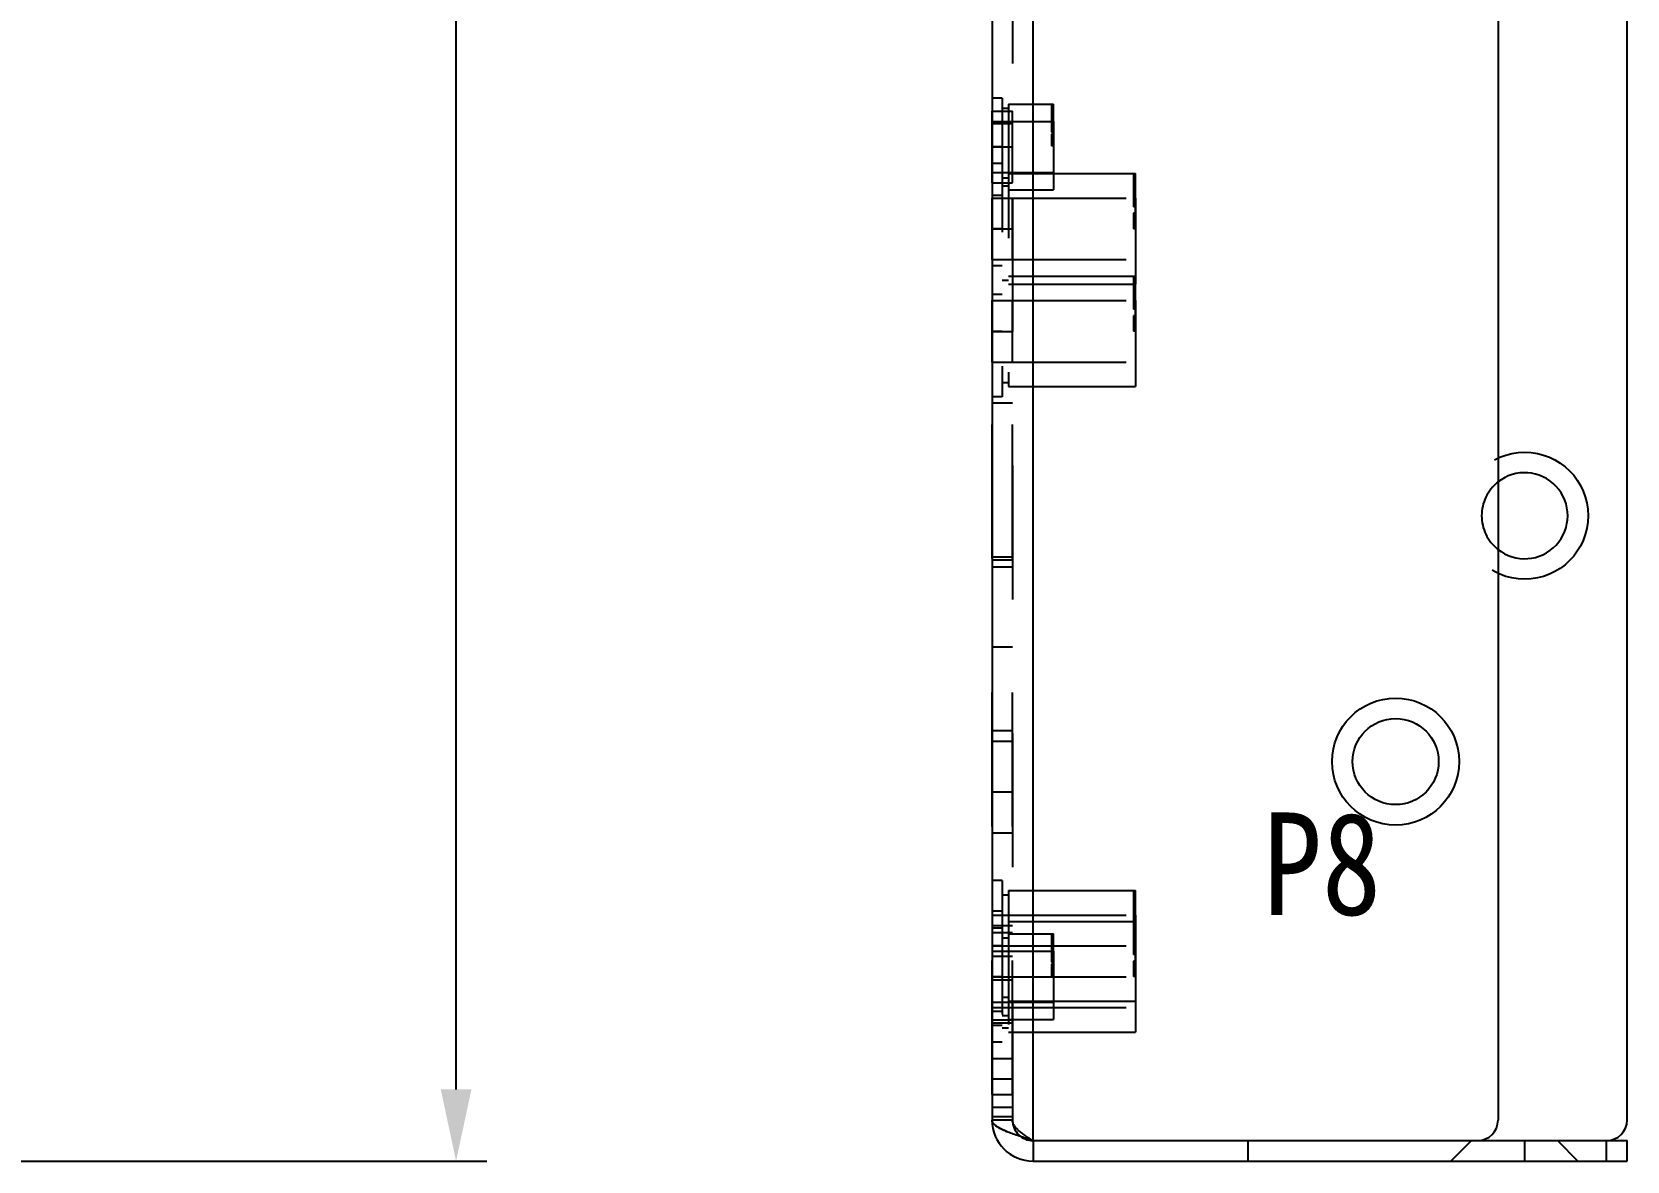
# Model space of a CAD drawing. Header units: millimetres. Extents: x 1262 to 3787, y 0 to 841.
# Drawn here: x 3163.9 to 3241.8, y 323.7 to 378.8 of the extents above; entities that cross this region are included whole.
import ezdxf

# ---------------------------------------------------------------- set-up
doc = ezdxf.new("R2010")
doc.units = ezdxf.units.MM
doc.header["$LTSCALE"] = 65.395
doc.header["$PDMODE"] = 3
doc.header["$PDSIZE"] = 8
doc.linetypes.add('HIDDEN', pattern=[0.2, 0.1, -0.1])
doc.layers.get('0').update_dxf_attribs({"linetype": 'CONTINUOUS'})
doc.layers.get('Defpoints').update_dxf_attribs({"linetype": 'CONTINUOUS'})
doc.layers.add('02___PRT_ALL_AXES', color=7, linetype='CONTINUOUS')
doc.layers.add('DEFAULT_2', color=8, linetype='HIDDEN')
doc.styles.get("Standard").update_dxf_attribs({"font": 'txt', "width": 0.85})
doc.dimstyles.new('DIMSTYLE_1', dxfattribs={"dimtxt": 5, "dimasz": 3.5, "dimexe": 1.5, "dimexo": 1, "dimgap": 1.25, "dimtad": 1, "dimdsep": 46, "dimtxsty": 'Standard', "dimblk": '_FILLED', "dimblk1": '_FILLED', "dimblk2": '_FILLED', "dimcen": 0.09, "dimadec": 0, "dimazin": 0, "dimtp": 0.01, "dimtm": 0.01, "dimtfac": 1, "dimtofl": 0, "dimtmove": 0, "dimatfit": 3, "dimldrblk": '_FILLED', "dimfxl": 1, "dimtolj": 1, "dimarcsym": 0})

# ---------------------------------------------------------------- blocks, each defined once
blk = doc.blocks.new('_FILLED')
at = {"color": 0, "linetype": 'ByBlock'}
blk.add_solid([(0, 0), (-1, 0.214), (-1, -0.214)], dxfattribs=at)
blk = doc.blocks.new('*D6')
at = {"color": 0, "linetype": 'Continuous', "lineweight": -2, "transparency": 16777216}
for p, q in [((3162.21, 582.004), (3186.156, 582.004)), ((3184.656, 327.204), (3184.656, 578.504)), ((3161.21, 323.704), (3186.156, 323.704))]:
    blk.add_line(p, q, dxfattribs=at)
at = {"layer": 'Defpoints', "color": 0, "linetype": 'Continuous', "transparency": 16777216}
for p in [(3161.21, 582.004), (3184.656, 582.004), (3160.21, 323.704)]:
    blk.add_point(p, dxfattribs=at)
at = {"color": 0, "linetype": 'Continuous', "lineweight": -2, "transparency": 16777216, "xscale": 3.5, "yscale": 3.5, "zscale": 3.5}
for p, rotation in [((3184.656, 582.004), 90), ((3184.656, 323.704), 270)]:
    blk.add_blockref('_FILLED', p, dxfattribs=dict(at, rotation=rotation))
at = {"color": 0, "linetype": 'Continuous', "transparency": 16777216, "insert": (3178.406, 452.854), "char_height": 5, "width": 25.5, "attachment_point": 2, "rotation": 90}
blk.add_mtext('\\A1;*258.3', dxfattribs=at)

msp = doc.modelspace()

# ---------------------------------------------------------------- linework, layer by layer
at = {"color": 3, "linetype": 'Continuous'}
for p, q in [((3212.818, 324.704), (3212.818, 581.004)), ((3210.818, 580.004), (3210.818, 325.704)), ((3235.518, 580.004), (3235.518, 325.704)), ((3212.818, 324.704), (3234.518, 324.704)), ((3212.818, 323.704), (3241.818, 323.704))]:
    msp.add_line(p, q, dxfattribs=at)
at = {"color": 7, "linetype": 'Continuous'}
for p, q in [((3241.818, 325.704), (3241.818, 567.004)), ((3212.818, 324.704), (3212.818, 323.704)), ((3234.518, 324.704), (3241.818, 324.704)), ((3240.818, 323.704), (3240.818, 324.704)), ((3241.818, 323.704), (3241.818, 324.704))]:
    msp.add_line(p, q, dxfattribs=at)
at = {"color": 3, "linetype": 'Continuous'}
msp.add_circle((3230.518, 343.204), 3.1, dxfattribs=at)
at = {"color": 7, "linetype": 'Continuous'}
msp.add_circle((3230.518, 343.204), 2.1, dxfattribs=at)
for centre, radius, start, end in [((3236.818, 355.204), 2.1, 231.05442, 128.9456), ((3240.818, 325.704), 1, 270, 0)]:
    msp.add_arc(centre, radius, start, end, dxfattribs=at)
at = {"color": 3, "linetype": 'Continuous'}
for centre, radius, start, end in [((3212.818, 325.704), 2, 180, 270), ((3234.518, 325.704), 1, 270, 0)]:
    msp.add_arc(centre, radius, start, end, dxfattribs=at)
for points, knots in [([(3211.527, 325.15), (3211.345, 325.226), (3211.073, 325.337), (3210.818, 325.592), (3210.818, 325.704)], [0, 0, 0, 0, 0.639668, 1, 1, 1, 1]), ([(3212.25, 324.887), (3212.185, 324.909), (3211.942, 324.99), (3211.7, 325.078), (3211.527, 325.15)], [0, 0, 0, 0, 0.267533, 1, 1, 1, 1])]:
    msp.add_open_spline(points, degree=3, knots=knots, dxfattribs=at)
msp.add_open_spline([(3212.818, 324.704), (3212.628, 324.764), (3212.439, 324.824), (3212.25, 324.887)], degree=3, dxfattribs=at)
at = {"layer": '02___PRT_ALL_AXES', "color": 8, "linetype": 'HIDDEN'}
for p, q in [((3210.818, 374.954), (3211.818, 374.954)), ((3210.818, 371.454), (3210.818, 374.954)), ((3211.618, 375.294), (3213.818, 375.294)), ((3211.818, 371.454), (3211.818, 374.954)), ((3210.818, 374.454), (3213.818, 374.454)), ((3213.818, 374.454), (3213.818, 371.114)), ((3210.818, 373.204), (3211.818, 373.204)), ((3210.818, 371.954), (3213.818, 371.954)), ((3210.818, 371.454), (3211.818, 371.454)), ((3211.618, 371.904), (3217.818, 371.904)), ((3210.818, 370.704), (3217.818, 370.704)), ((3210.818, 370.704), (3210.818, 370.702)), ((3210.818, 367.705), (3210.818, 370.702)), ((3211.618, 371.114), (3213.818, 371.114)), ((3211.818, 367.705), (3211.818, 370.702)), ((3217.818, 370.704), (3217.818, 366.504)), ((3210.818, 369.204), (3211.818, 369.204)), ((3210.818, 367.705), (3210.818, 367.704)), ((3210.818, 367.704), (3217.818, 367.704)), ((3211.618, 366.904), (3217.818, 366.904)), ((3211.618, 366.504), (3217.818, 366.504)), ((3210.818, 365.704), (3217.818, 365.704)), ((3210.818, 365.704), (3210.818, 365.702)), ((3210.818, 362.705), (3210.818, 365.702)), ((3211.818, 362.705), (3211.818, 365.702)), ((3217.818, 365.704), (3217.818, 361.504)), ((3210.818, 364.204), (3211.818, 364.204)), ((3210.818, 362.705), (3210.818, 362.704)), ((3210.818, 362.704), (3217.818, 362.704)), ((3211.618, 361.504), (3217.818, 361.504)), ((3211.818, 360.704), (3210.818, 360.704)), ((3210.818, 326.954), (3210.818, 360.702)), ((3211.818, 326.954), (3211.818, 360.702)), ((3210.818, 353.204), (3211.818, 353.204)), ((3210.818, 352.704), (3211.818, 352.704)), ((3211.818, 344.704), (3210.818, 344.704)), ((3210.818, 344.204), (3211.818, 344.204)), ((3211.818, 341.704), (3210.818, 341.704)), ((3211.818, 339.704), (3210.818, 339.704)), ((3211.618, 336.904), (3217.818, 336.904)), ((3210.818, 335.704), (3217.818, 335.704)), ((3217.818, 335.704), (3217.818, 330.004)), ((3210.818, 335.204), (3211.818, 335.204)), ((3210.818, 334.854), (3211.818, 334.854)), ((3211.618, 335.404), (3217.818, 335.404)), ((3210.818, 334.204), (3217.818, 334.204)), ((3211.618, 334.794), (3213.818, 334.794)), ((3210.818, 333.954), (3213.818, 333.954)), ((3210.818, 333.704), (3211.818, 333.704)), ((3213.818, 333.954), (3213.818, 330.614)), ((3210.818, 332.704), (3217.818, 332.704)), ((3210.818, 332.554), (3211.818, 332.554)), ((3210.818, 331.454), (3213.818, 331.454)), ((3210.818, 331.204), (3217.818, 331.204)), ((3211.618, 331.504), (3217.818, 331.504)), ((3210.818, 330.454), (3211.818, 330.454)), ((3211.618, 330.614), (3213.818, 330.614)), ((3211.618, 330.004), (3217.818, 330.004)), ((3210.818, 328.704), (3211.818, 328.704)), ((3211.818, 327.704), (3210.818, 327.704)), ((3210.818, 326.954), (3211.818, 326.954))]:
    msp.add_line(p, q, dxfattribs=at)
at = {"layer": 'DEFAULT_2', "color": 8, "linetype": 'HIDDEN'}
for p, q in [((3211.818, 580.004), (3211.818, 325.704)), ((3211.318, 375.579), (3210.818, 375.579)), ((3211.318, 375.579), (3211.318, 361.004)), ((3211.318, 375.094), (3211.618, 375.094)), ((3211.618, 375.294), (3211.618, 361.504)), ((3213.718, 375.289), (3213.818, 375.289)), ((3213.718, 375.289), (3213.718, 373.921)), ((3213.718, 375.27), (3213.818, 375.27)), ((3213.718, 375.235), (3213.818, 375.235)), ((3213.818, 375.214), (3213.718, 375.214)), ((3213.818, 375.207), (3213.718, 375.207)), ((3213.818, 375.203), (3213.718, 375.203)), ((3213.818, 375.166), (3213.718, 375.166)), ((3213.818, 375.15), (3213.718, 375.15)), ((3213.718, 375.127), (3213.818, 375.127)), ((3213.818, 375.123), (3213.718, 375.123)), ((3213.818, 375.103), (3213.718, 375.103)), ((3213.818, 375.096), (3213.718, 375.096)), ((3213.818, 375.085), (3213.718, 375.085)), ((3213.818, 375.072), (3213.718, 375.072)), ((3213.818, 375.035), (3213.718, 375.035)), ((3213.818, 375.032), (3213.718, 375.032)), ((3213.818, 374.974), (3213.718, 374.974)), ((3213.818, 374.956), (3213.718, 374.956)), ((3213.818, 374.891), (3213.718, 374.891)), ((3213.718, 374.89), (3213.818, 374.89)), ((3213.818, 374.887), (3213.718, 374.887)), ((3213.818, 374.879), (3213.718, 374.879)), ((3213.818, 374.873), (3213.718, 374.873)), ((3213.818, 374.852), (3213.718, 374.852)), ((3213.718, 374.845), (3213.818, 374.845)), ((3213.718, 374.836), (3213.818, 374.836)), ((3213.818, 374.824), (3213.718, 374.824)), ((3213.818, 374.817), (3213.718, 374.817)), ((3213.818, 374.812), (3213.718, 374.812)), ((3213.818, 374.799), (3213.718, 374.799)), ((3213.818, 374.79), (3213.718, 374.79)), ((3213.718, 374.786), (3213.818, 374.786)), ((3213.818, 374.775), (3213.718, 374.775)), ((3213.818, 374.77), (3213.718, 374.77)), ((3213.818, 374.755), (3213.718, 374.755)), ((3213.818, 374.746), (3213.718, 374.746)), ((3213.818, 374.742), (3213.718, 374.742)), ((3213.818, 374.737), (3213.718, 374.737)), ((3213.818, 374.731), (3213.718, 374.731)), ((3213.818, 374.73), (3213.718, 374.73)), ((3213.818, 374.709), (3213.718, 374.709)), ((3213.718, 374.701), (3213.818, 374.701)), ((3213.818, 374.7), (3213.718, 374.7)), ((3213.818, 374.695), (3213.718, 374.695)), ((3213.818, 374.693), (3213.718, 374.693)), ((3213.818, 374.682), (3213.718, 374.682)), ((3213.818, 374.677), (3213.718, 374.677)), ((3213.818, 374.667), (3213.718, 374.667)), ((3213.818, 374.662), (3213.718, 374.662)), ((3213.818, 374.655), (3213.718, 374.655)), ((3213.818, 374.651), (3213.718, 374.651)), ((3213.818, 374.65), (3213.718, 374.65)), ((3213.818, 374.642), (3213.718, 374.642)), ((3213.818, 374.639), (3213.718, 374.639)), ((3213.818, 374.638), (3213.718, 374.638)), ((3213.818, 374.636), (3213.718, 374.636)), ((3213.818, 374.631), (3213.718, 374.631)), ((3213.818, 374.624), (3213.718, 374.624)), ((3213.818, 374.621), (3213.718, 374.621)), ((3213.718, 374.617), (3213.818, 374.617)), ((3213.818, 374.616), (3213.718, 374.616)), ((3213.818, 374.615), (3213.718, 374.615)), ((3213.818, 374.607), (3213.718, 374.607)), ((3213.818, 374.605), (3213.718, 374.605)), ((3213.818, 374.605), (3213.718, 374.605)), ((3213.818, 374.599), (3213.718, 374.599)), ((3213.818, 374.591), (3213.718, 374.591)), ((3213.818, 374.578), (3213.718, 374.578)), ((3213.818, 374.578), (3213.718, 374.578)), ((3213.818, 374.576), (3213.718, 374.576)), ((3213.818, 374.569), (3213.718, 374.569)), ((3213.818, 374.557), (3213.718, 374.557)), ((3213.818, 374.557), (3213.718, 374.557)), ((3213.818, 374.553), (3213.718, 374.553)), ((3213.818, 374.552), (3213.718, 374.552)), ((3213.818, 374.552), (3213.718, 374.552)), ((3213.818, 373.204), (3213.818, 375.294)), ((3210.818, 374.354), (3211.818, 374.354)), ((3213.818, 374.537), (3213.718, 374.537)), ((3213.818, 374.536), (3213.718, 374.536)), ((3213.818, 374.535), (3213.718, 374.535)), ((3213.818, 374.524), (3213.718, 374.524)), ((3213.818, 374.512), (3213.718, 374.512)), ((3213.818, 374.501), (3213.718, 374.501)), ((3213.818, 374.5), (3213.718, 374.5)), ((3213.818, 374.499), (3213.718, 374.499)), ((3213.818, 374.486), (3213.718, 374.486)), ((3213.818, 374.475), (3213.718, 374.475)), ((3213.818, 374.471), (3213.718, 374.471)), ((3213.818, 374.464), (3213.718, 374.464)), ((3213.718, 374.459), (3213.818, 374.459)), ((3213.818, 374.454), (3213.718, 374.454)), ((3213.818, 374.454), (3213.718, 374.454)), ((3213.818, 374.444), (3213.718, 374.444)), ((3213.818, 374.443), (3213.718, 374.443)), ((3213.818, 374.423), (3213.718, 374.423)), ((3213.818, 374.415), (3213.718, 374.415)), ((3213.818, 374.409), (3213.718, 374.409)), ((3213.818, 374.397), (3213.718, 374.397)), ((3213.718, 374.388), (3213.818, 374.388)), ((3213.818, 374.329), (3213.718, 374.329)), ((3213.818, 374.218), (3213.718, 374.218)), ((3213.818, 374.213), (3213.718, 374.213)), ((3213.818, 374.185), (3213.718, 374.185)), ((3213.818, 374.165), (3213.718, 374.165)), ((3213.818, 374.14), (3213.718, 374.14)), ((3213.818, 374.128), (3213.718, 374.128)), ((3213.818, 374.128), (3213.718, 374.128)), ((3213.818, 374.113), (3213.718, 374.113)), ((3213.818, 374.108), (3213.718, 374.108)), ((3213.818, 374.098), (3213.718, 374.098)), ((3213.818, 374.088), (3213.718, 374.088)), ((3213.818, 374.087), (3213.718, 374.087)), ((3213.818, 374.083), (3213.718, 374.083)), ((3213.818, 374.073), (3213.718, 374.073)), ((3213.818, 374.062), (3213.718, 374.062)), ((3213.818, 374.058), (3213.718, 374.058)), ((3213.818, 374.042), (3213.718, 374.042)), ((3213.818, 374.03), (3213.718, 374.03)), ((3213.818, 374.015), (3213.718, 374.015)), ((3213.818, 374.005), (3213.718, 374.005)), ((3213.818, 373.957), (3213.718, 373.957)), ((3213.818, 373.952), (3213.718, 373.952)), ((3213.818, 373.921), (3213.718, 373.921)), ((3213.818, 373.823), (3213.718, 373.823)), ((3213.718, 373.823), (3213.718, 373.252)), ((3213.818, 373.817), (3213.718, 373.817)), ((3213.818, 373.797), (3213.718, 373.797)), ((3211.318, 373.204), (3210.818, 373.204)), ((3213.818, 373.759), (3213.718, 373.759)), ((3213.818, 373.751), (3213.718, 373.751)), ((3213.818, 373.743), (3213.718, 373.743)), ((3213.818, 373.739), (3213.718, 373.739)), ((3213.818, 373.72), (3213.718, 373.72)), ((3213.818, 373.713), (3213.718, 373.713)), ((3213.818, 373.708), (3213.718, 373.708)), ((3213.818, 373.694), (3213.718, 373.694)), ((3213.818, 373.667), (3213.718, 373.667)), ((3213.718, 373.657), (3213.818, 373.657)), ((3213.818, 373.645), (3213.718, 373.645)), ((3213.818, 373.63), (3213.718, 373.63)), ((3213.818, 373.625), (3213.718, 373.625)), ((3213.818, 373.582), (3213.718, 373.582)), ((3213.818, 373.582), (3213.718, 373.582)), ((3213.818, 373.563), (3213.718, 373.563)), ((3213.818, 373.552), (3213.718, 373.552)), ((3213.818, 373.539), (3213.718, 373.539)), ((3213.818, 373.535), (3213.718, 373.535)), ((3213.818, 373.507), (3213.718, 373.507)), ((3213.818, 373.506), (3213.718, 373.506)), ((3213.818, 373.495), (3213.718, 373.495)), ((3213.818, 373.479), (3213.718, 373.479)), ((3213.818, 373.479), (3213.718, 373.479)), ((3213.818, 373.465), (3213.718, 373.465)), ((3213.818, 373.45), (3213.718, 373.45)), ((3213.818, 373.45), (3213.718, 373.45)), ((3213.818, 373.433), (3213.718, 373.433)), ((3213.818, 373.423), (3213.718, 373.423)), ((3213.818, 373.416), (3213.718, 373.416)), ((3213.818, 373.403), (3213.718, 373.403)), ((3213.818, 373.399), (3213.718, 373.399)), ((3213.818, 373.386), (3213.718, 373.386)), ((3213.818, 373.385), (3213.718, 373.385)), ((3213.818, 373.381), (3213.718, 373.381)), ((3213.818, 373.379), (3213.718, 373.379)), ((3213.818, 373.369), (3213.718, 373.369)), ((3213.818, 373.368), (3213.718, 373.368)), ((3213.818, 373.367), (3213.718, 373.367)), ((3213.818, 373.353), (3213.718, 373.353)), ((3213.818, 373.344), (3213.718, 373.344)), ((3213.818, 373.33), (3213.718, 373.33)), ((3213.818, 373.329), (3213.718, 373.329)), ((3213.818, 373.323), (3213.718, 373.323)), ((3213.818, 373.32), (3213.718, 373.32)), ((3213.818, 373.32), (3213.718, 373.32)), ((3213.818, 373.307), (3213.718, 373.307)), ((3213.818, 373.301), (3213.718, 373.301)), ((3213.818, 373.299), (3213.718, 373.299)), ((3213.818, 373.296), (3213.718, 373.296)), ((3213.818, 373.283), (3213.718, 373.283)), ((3213.818, 373.257), (3213.718, 373.257)), ((3213.818, 373.255), (3213.718, 373.255)), ((3213.818, 373.252), (3213.718, 373.252)), ((3211.318, 372.404), (3210.818, 372.404)), ((3211.318, 371.704), (3211.618, 371.704)), ((3217.718, 371.901), (3217.818, 371.901)), ((3217.718, 371.901), (3217.718, 370.287)), ((3217.718, 371.897), (3217.818, 371.897)), ((3217.718, 371.889), (3217.818, 371.889)), ((3217.718, 371.886), (3217.818, 371.886)), ((3217.718, 371.844), (3217.818, 371.844)), ((3217.718, 371.814), (3217.818, 371.814)), ((3217.818, 371.791), (3217.718, 371.791)), ((3217.818, 371.592), (3217.718, 371.592)), ((3217.818, 371.587), (3217.718, 371.587)), ((3217.818, 371.585), (3217.718, 371.585)), ((3217.718, 371.562), (3217.818, 371.562)), ((3217.818, 371.554), (3217.718, 371.554)), ((3217.818, 371.51), (3217.718, 371.51)), ((3217.818, 371.497), (3217.718, 371.497)), ((3217.818, 371.494), (3217.718, 371.494)), ((3217.818, 371.482), (3217.718, 371.482)), ((3217.718, 371.47), (3217.818, 371.47)), ((3217.818, 371.458), (3217.718, 371.458)), ((3217.818, 371.456), (3217.718, 371.456)), ((3217.818, 369.204), (3217.818, 371.904)), ((3211.318, 370.829), (3210.818, 370.829)), ((3211.318, 371.314), (3211.618, 371.314)), ((3217.818, 371.413), (3217.718, 371.413)), ((3217.818, 371.394), (3217.718, 371.394)), ((3217.818, 371.334), (3217.718, 371.334)), ((3217.818, 371.322), (3217.718, 371.322)), ((3217.818, 371.282), (3217.718, 371.282)), ((3217.818, 371.265), (3217.718, 371.265)), ((3217.818, 371.225), (3217.718, 371.225)), ((3217.818, 371.189), (3217.718, 371.189)), ((3217.818, 371.177), (3217.718, 371.177)), ((3217.818, 371.138), (3217.718, 371.138)), ((3217.818, 371.138), (3217.718, 371.138)), ((3217.818, 371.124), (3217.718, 371.124)), ((3217.818, 371.104), (3217.718, 371.104)), ((3217.818, 371.095), (3217.718, 371.095)), ((3217.818, 371.085), (3217.718, 371.085)), ((3217.818, 371.065), (3217.718, 371.065)), ((3217.818, 371.053), (3217.718, 371.053)), ((3217.818, 371.051), (3217.718, 371.051)), ((3217.818, 371.049), (3217.718, 371.049)), ((3217.818, 371.044), (3217.718, 371.044)), ((3217.818, 371.022), (3217.718, 371.022)), ((3217.818, 370.99), (3217.718, 370.99)), ((3217.818, 370.989), (3217.718, 370.989)), ((3217.818, 370.972), (3217.718, 370.972)), ((3217.818, 370.96), (3217.718, 370.96)), ((3217.818, 370.955), (3217.718, 370.955)), ((3217.818, 370.935), (3217.718, 370.935)), ((3217.818, 370.922), (3217.718, 370.922)), ((3217.818, 370.921), (3217.718, 370.921)), ((3217.818, 370.914), (3217.718, 370.914)), ((3217.818, 370.877), (3217.718, 370.877)), ((3217.818, 370.875), (3217.718, 370.875)), ((3217.818, 370.864), (3217.718, 370.864)), ((3217.818, 370.863), (3217.718, 370.863)), ((3217.818, 370.845), (3217.718, 370.845)), ((3217.818, 370.844), (3217.718, 370.844)), ((3217.818, 370.799), (3217.718, 370.799)), ((3217.818, 370.773), (3217.718, 370.773)), ((3217.818, 370.769), (3217.718, 370.769)), ((3217.818, 370.765), (3217.718, 370.765)), ((3217.818, 370.732), (3217.718, 370.732)), ((3217.818, 370.73), (3217.718, 370.73)), ((3217.818, 370.715), (3217.718, 370.715)), ((3217.818, 370.699), (3217.718, 370.699)), ((3217.818, 370.695), (3217.718, 370.695)), ((3217.818, 370.679), (3217.718, 370.679)), ((3217.818, 370.672), (3217.718, 370.672)), ((3217.818, 370.671), (3217.718, 370.671)), ((3217.818, 370.667), (3217.718, 370.667)), ((3217.818, 370.65), (3217.718, 370.65)), ((3217.818, 370.616), (3217.718, 370.616)), ((3217.818, 370.606), (3217.718, 370.606)), ((3217.818, 370.593), (3217.718, 370.593)), ((3217.818, 370.586), (3217.718, 370.586)), ((3217.818, 370.572), (3217.718, 370.572)), ((3217.818, 370.525), (3217.718, 370.525)), ((3217.818, 370.521), (3217.718, 370.521)), ((3217.818, 370.496), (3217.718, 370.496)), ((3217.818, 370.487), (3217.718, 370.487)), ((3217.818, 370.472), (3217.718, 370.472)), ((3217.818, 370.462), (3217.718, 370.462)), ((3217.818, 370.438), (3217.718, 370.438)), ((3217.818, 370.433), (3217.718, 370.433)), ((3217.818, 370.386), (3217.718, 370.386)), ((3217.818, 370.352), (3217.718, 370.352)), ((3217.818, 370.291), (3217.718, 370.291)), ((3217.818, 370.287), (3217.718, 370.287)), ((3217.818, 369.965), (3217.718, 369.965)), ((3217.718, 369.965), (3217.718, 369.21)), ((3217.718, 369.954), (3217.818, 369.954)), ((3217.818, 369.941), (3217.718, 369.941)), ((3211.318, 369.204), (3210.818, 369.204)), ((3217.718, 369.835), (3217.818, 369.835)), ((3217.818, 369.355), (3217.718, 369.355)), ((3217.818, 369.233), (3217.718, 369.233)), ((3217.818, 369.21), (3217.718, 369.21)), ((3211.318, 367.404), (3210.818, 367.404)), ((3217.718, 366.901), (3217.818, 366.901)), ((3217.718, 366.901), (3217.718, 365.287)), ((3217.718, 366.897), (3217.818, 366.897)), ((3217.718, 366.889), (3217.818, 366.889)), ((3217.718, 366.886), (3217.818, 366.886)), ((3217.718, 366.844), (3217.818, 366.844)), ((3217.718, 366.814), (3217.818, 366.814)), ((3217.818, 366.791), (3217.718, 366.791)), ((3217.818, 364.204), (3217.818, 366.904)), ((3211.318, 366.004), (3210.818, 366.004)), ((3211.318, 366.704), (3211.618, 366.704)), ((3217.818, 366.592), (3217.718, 366.592)), ((3217.818, 366.587), (3217.718, 366.587)), ((3217.818, 366.585), (3217.718, 366.585)), ((3217.718, 366.562), (3217.818, 366.562)), ((3217.818, 366.554), (3217.718, 366.554)), ((3217.818, 366.51), (3217.718, 366.51)), ((3217.818, 366.497), (3217.718, 366.497)), ((3217.818, 366.494), (3217.718, 366.494)), ((3217.818, 366.482), (3217.718, 366.482)), ((3217.718, 366.47), (3217.818, 366.47)), ((3217.818, 366.458), (3217.718, 366.458)), ((3217.818, 366.456), (3217.718, 366.456)), ((3217.818, 366.413), (3217.718, 366.413)), ((3217.818, 366.394), (3217.718, 366.394)), ((3217.818, 366.334), (3217.718, 366.334)), ((3217.818, 366.322), (3217.718, 366.322)), ((3217.818, 366.282), (3217.718, 366.282)), ((3217.818, 366.265), (3217.718, 366.265)), ((3217.818, 366.225), (3217.718, 366.225)), ((3217.818, 366.189), (3217.718, 366.189)), ((3217.818, 366.177), (3217.718, 366.177)), ((3217.818, 366.138), (3217.718, 366.138)), ((3217.818, 366.138), (3217.718, 366.138)), ((3217.818, 366.124), (3217.718, 366.124)), ((3217.818, 366.104), (3217.718, 366.104)), ((3217.818, 366.095), (3217.718, 366.095)), ((3217.818, 366.085), (3217.718, 366.085)), ((3217.818, 366.065), (3217.718, 366.065)), ((3217.818, 366.053), (3217.718, 366.053)), ((3217.818, 366.051), (3217.718, 366.051)), ((3217.818, 366.049), (3217.718, 366.049)), ((3217.818, 366.044), (3217.718, 366.044)), ((3217.818, 366.022), (3217.718, 366.022)), ((3217.818, 365.99), (3217.718, 365.99)), ((3217.818, 365.989), (3217.718, 365.989)), ((3217.818, 365.972), (3217.718, 365.972)), ((3217.818, 365.96), (3217.718, 365.96)), ((3217.818, 365.955), (3217.718, 365.955)), ((3217.818, 365.935), (3217.718, 365.935)), ((3217.818, 365.922), (3217.718, 365.922)), ((3217.818, 365.921), (3217.718, 365.921)), ((3217.818, 365.914), (3217.718, 365.914)), ((3217.818, 365.877), (3217.718, 365.877)), ((3217.818, 365.875), (3217.718, 365.875)), ((3217.818, 365.864), (3217.718, 365.864)), ((3217.818, 365.863), (3217.718, 365.863)), ((3217.818, 365.845), (3217.718, 365.845)), ((3217.818, 365.844), (3217.718, 365.844)), ((3217.818, 365.799), (3217.718, 365.799)), ((3217.818, 365.773), (3217.718, 365.773)), ((3217.818, 365.769), (3217.718, 365.769)), ((3217.818, 365.765), (3217.718, 365.765)), ((3217.818, 365.732), (3217.718, 365.732)), ((3217.818, 365.73), (3217.718, 365.73)), ((3217.818, 365.715), (3217.718, 365.715)), ((3217.818, 365.699), (3217.718, 365.699)), ((3217.818, 365.695), (3217.718, 365.695)), ((3217.818, 365.679), (3217.718, 365.679)), ((3217.818, 365.672), (3217.718, 365.672)), ((3217.818, 365.671), (3217.718, 365.671)), ((3217.818, 365.667), (3217.718, 365.667)), ((3217.818, 365.65), (3217.718, 365.65)), ((3217.818, 365.616), (3217.718, 365.616)), ((3217.818, 365.606), (3217.718, 365.606)), ((3217.818, 365.593), (3217.718, 365.593)), ((3217.818, 365.586), (3217.718, 365.586)), ((3217.818, 365.572), (3217.718, 365.572)), ((3217.818, 365.525), (3217.718, 365.525)), ((3217.818, 365.521), (3217.718, 365.521)), ((3217.818, 365.496), (3217.718, 365.496)), ((3217.818, 365.487), (3217.718, 365.487)), ((3217.818, 365.472), (3217.718, 365.472)), ((3217.818, 365.462), (3217.718, 365.462)), ((3217.818, 365.438), (3217.718, 365.438)), ((3217.818, 365.433), (3217.718, 365.433)), ((3217.818, 365.386), (3217.718, 365.386)), ((3217.818, 365.352), (3217.718, 365.352)), ((3217.818, 365.291), (3217.718, 365.291)), ((3217.818, 365.287), (3217.718, 365.287)), ((3217.818, 364.965), (3217.718, 364.965)), ((3217.718, 364.965), (3217.718, 364.21)), ((3217.718, 364.954), (3217.818, 364.954)), ((3217.818, 364.941), (3217.718, 364.941)), ((3217.718, 364.835), (3217.818, 364.835)), ((3211.318, 364.204), (3210.818, 364.204)), ((3217.818, 364.355), (3217.718, 364.355)), ((3217.818, 364.233), (3217.718, 364.233)), ((3217.818, 364.21), (3217.718, 364.21)), ((3211.318, 361.704), (3211.618, 361.704)), ((3211.318, 361.004), (3210.818, 361.004)), ((3210.818, 353.054), (3211.818, 353.054)), ((3210.818, 348.804), (3211.818, 348.804)), ((3211.318, 337.404), (3210.818, 337.404)), ((3211.318, 337.404), (3211.318, 329.504)), ((3211.318, 336.704), (3211.618, 336.704)), ((3211.618, 336.904), (3211.618, 330.004)), ((3217.718, 336.901), (3217.818, 336.901)), ((3217.718, 336.901), (3217.718, 333.787)), ((3217.718, 336.897), (3217.818, 336.897)), ((3217.718, 336.889), (3217.818, 336.889)), ((3217.718, 336.886), (3217.818, 336.886)), ((3217.718, 336.844), (3217.818, 336.844)), ((3217.718, 336.814), (3217.818, 336.814)), ((3217.818, 336.791), (3217.718, 336.791)), ((3217.818, 336.592), (3217.718, 336.592)), ((3217.818, 336.587), (3217.718, 336.587)), ((3217.818, 336.585), (3217.718, 336.585)), ((3217.718, 336.562), (3217.818, 336.562)), ((3217.818, 336.554), (3217.718, 336.554)), ((3217.818, 336.51), (3217.718, 336.51)), ((3217.818, 336.497), (3217.718, 336.497)), ((3217.818, 336.494), (3217.718, 336.494)), ((3217.818, 336.482), (3217.718, 336.482)), ((3217.718, 336.47), (3217.818, 336.47)), ((3217.818, 336.458), (3217.718, 336.458)), ((3217.818, 336.456), (3217.718, 336.456)), ((3217.818, 336.413), (3217.718, 336.413)), ((3217.818, 336.394), (3217.718, 336.394)), ((3217.818, 332.704), (3217.818, 336.904)), ((3211.318, 335.904), (3210.818, 335.904)), ((3217.818, 336.334), (3217.718, 336.334)), ((3217.818, 336.322), (3217.718, 336.322)), ((3217.818, 336.282), (3217.718, 336.282)), ((3217.818, 336.265), (3217.718, 336.265)), ((3217.818, 336.225), (3217.718, 336.225)), ((3217.818, 336.189), (3217.718, 336.189)), ((3217.818, 336.177), (3217.718, 336.177)), ((3217.818, 336.138), (3217.718, 336.138)), ((3217.818, 336.138), (3217.718, 336.138)), ((3217.818, 336.124), (3217.718, 336.124)), ((3217.818, 336.104), (3217.718, 336.104)), ((3217.818, 336.095), (3217.718, 336.095)), ((3217.818, 336.085), (3217.718, 336.085)), ((3217.818, 336.065), (3217.718, 336.065)), ((3217.818, 336.053), (3217.718, 336.053)), ((3217.818, 336.051), (3217.718, 336.051)), ((3217.818, 336.049), (3217.718, 336.049)), ((3217.818, 336.044), (3217.718, 336.044)), ((3217.818, 336.022), (3217.718, 336.022)), ((3217.818, 335.99), (3217.718, 335.99)), ((3217.818, 335.989), (3217.718, 335.989)), ((3217.818, 335.972), (3217.718, 335.972)), ((3217.818, 335.96), (3217.718, 335.96)), ((3217.818, 335.955), (3217.718, 335.955)), ((3217.818, 335.935), (3217.718, 335.935)), ((3217.818, 335.922), (3217.718, 335.922)), ((3217.818, 335.921), (3217.718, 335.921)), ((3217.818, 335.914), (3217.718, 335.914)), ((3217.818, 335.877), (3217.718, 335.877)), ((3217.818, 335.875), (3217.718, 335.875)), ((3217.818, 335.864), (3217.718, 335.864)), ((3217.818, 335.863), (3217.718, 335.863)), ((3217.818, 335.845), (3217.718, 335.845)), ((3217.818, 335.844), (3217.718, 335.844)), ((3217.818, 335.799), (3217.718, 335.799)), ((3217.818, 335.773), (3217.718, 335.773)), ((3217.818, 335.769), (3217.718, 335.769)), ((3217.818, 335.765), (3217.718, 335.765)), ((3217.818, 335.732), (3217.718, 335.732)), ((3217.818, 335.73), (3217.718, 335.73)), ((3217.818, 335.715), (3217.718, 335.715)), ((3217.818, 335.699), (3217.718, 335.699)), ((3217.818, 335.695), (3217.718, 335.695)), ((3217.818, 335.679), (3217.718, 335.679)), ((3217.818, 335.672), (3217.718, 335.672)), ((3217.818, 335.671), (3217.718, 335.671)), ((3217.818, 335.667), (3217.718, 335.667)), ((3217.818, 335.65), (3217.718, 335.65)), ((3217.818, 335.616), (3217.718, 335.616)), ((3211.318, 335.079), (3210.818, 335.079)), ((3211.318, 335.204), (3211.618, 335.204)), ((3217.818, 335.606), (3217.718, 335.606)), ((3217.818, 335.593), (3217.718, 335.593)), ((3217.818, 335.586), (3217.718, 335.586)), ((3217.818, 335.572), (3217.718, 335.572)), ((3217.818, 335.525), (3217.718, 335.525)), ((3217.818, 335.521), (3217.718, 335.521)), ((3217.818, 335.496), (3217.718, 335.496)), ((3217.818, 335.487), (3217.718, 335.487)), ((3217.818, 335.472), (3217.718, 335.472)), ((3217.818, 335.462), (3217.718, 335.462)), ((3217.818, 335.438), (3217.718, 335.438)), ((3217.818, 335.433), (3217.718, 335.433)), ((3217.718, 335.401), (3217.818, 335.401)), ((3217.718, 335.397), (3217.818, 335.397)), ((3217.718, 335.389), (3217.818, 335.389)), ((3217.718, 335.386), (3217.818, 335.386)), ((3217.818, 335.386), (3217.718, 335.386)), ((3217.818, 335.352), (3217.718, 335.352)), ((3217.718, 335.344), (3217.818, 335.344)), ((3217.718, 335.314), (3217.818, 335.314)), ((3217.818, 335.291), (3217.718, 335.291)), ((3217.818, 335.291), (3217.718, 335.291)), ((3217.818, 335.287), (3217.718, 335.287)), ((3217.818, 335.092), (3217.718, 335.092)), ((3217.818, 335.087), (3217.718, 335.087)), ((3217.818, 335.085), (3217.718, 335.085)), ((3217.718, 335.062), (3217.818, 335.062)), ((3217.818, 335.054), (3217.718, 335.054)), ((3217.818, 335.01), (3217.718, 335.01)), ((3217.818, 334.997), (3217.718, 334.997)), ((3217.818, 334.994), (3217.718, 334.994)), ((3217.818, 334.982), (3217.718, 334.982)), ((3217.718, 334.97), (3217.818, 334.97)), ((3217.818, 334.965), (3217.718, 334.965)), ((3217.818, 334.958), (3217.718, 334.958)), ((3217.818, 334.956), (3217.718, 334.956)), ((3217.718, 334.954), (3217.818, 334.954)), ((3217.818, 334.941), (3217.718, 334.941)), ((3217.818, 334.913), (3217.718, 334.913)), ((3217.818, 334.894), (3217.718, 334.894)), ((3217.718, 334.835), (3217.818, 334.835)), ((3217.818, 334.834), (3217.718, 334.834)), ((3211.318, 334.204), (3210.818, 334.204)), ((3211.318, 334.594), (3211.618, 334.594)), ((3213.718, 334.789), (3213.818, 334.789)), ((3213.718, 334.789), (3213.718, 333.421)), ((3213.718, 334.77), (3213.818, 334.77)), ((3213.718, 334.735), (3213.818, 334.735)), ((3213.818, 334.714), (3213.718, 334.714)), ((3213.818, 334.707), (3213.718, 334.707)), ((3213.818, 334.703), (3213.718, 334.703)), ((3213.818, 334.666), (3213.718, 334.666)), ((3213.818, 334.65), (3213.718, 334.65)), ((3213.718, 334.627), (3213.818, 334.627)), ((3213.818, 334.623), (3213.718, 334.623)), ((3213.818, 334.603), (3213.718, 334.603)), ((3213.818, 334.596), (3213.718, 334.596)), ((3213.818, 334.585), (3213.718, 334.585)), ((3213.818, 334.572), (3213.718, 334.572)), ((3213.818, 334.535), (3213.718, 334.535)), ((3213.818, 334.532), (3213.718, 334.532)), ((3213.818, 334.474), (3213.718, 334.474)), ((3213.818, 334.456), (3213.718, 334.456)), ((3213.818, 334.391), (3213.718, 334.391)), ((3213.718, 334.39), (3213.818, 334.39)), ((3213.818, 334.387), (3213.718, 334.387)), ((3213.818, 334.379), (3213.718, 334.379)), ((3213.818, 334.373), (3213.718, 334.373)), ((3213.818, 334.352), (3213.718, 334.352)), ((3213.718, 334.345), (3213.818, 334.345)), ((3213.718, 334.336), (3213.818, 334.336)), ((3213.818, 334.324), (3213.718, 334.324)), ((3213.818, 334.317), (3213.718, 334.317)), ((3213.818, 334.312), (3213.718, 334.312)), ((3213.818, 334.299), (3213.718, 334.299)), ((3213.818, 334.29), (3213.718, 334.29)), ((3213.718, 334.286), (3213.818, 334.286)), ((3213.818, 334.275), (3213.718, 334.275)), ((3213.818, 334.27), (3213.718, 334.27)), ((3213.818, 334.255), (3213.718, 334.255)), ((3213.818, 334.246), (3213.718, 334.246)), ((3213.818, 334.242), (3213.718, 334.242)), ((3213.818, 334.237), (3213.718, 334.237)), ((3213.818, 334.231), (3213.718, 334.231)), ((3213.818, 334.23), (3213.718, 334.23)), ((3213.818, 334.209), (3213.718, 334.209)), ((3213.718, 334.201), (3213.818, 334.201)), ((3213.818, 334.2), (3213.718, 334.2)), ((3213.818, 334.195), (3213.718, 334.195)), ((3213.818, 334.193), (3213.718, 334.193)), ((3213.818, 334.182), (3213.718, 334.182)), ((3213.818, 334.177), (3213.718, 334.177)), ((3213.818, 334.167), (3213.718, 334.167)), ((3213.818, 334.162), (3213.718, 334.162)), ((3213.818, 334.155), (3213.718, 334.155)), ((3213.818, 334.151), (3213.718, 334.151)), ((3213.818, 334.15), (3213.718, 334.15)), ((3213.818, 334.142), (3213.718, 334.142)), ((3213.818, 334.139), (3213.718, 334.139)), ((3213.818, 334.138), (3213.718, 334.138)), ((3213.818, 334.136), (3213.718, 334.136)), ((3213.818, 334.131), (3213.718, 334.131)), ((3213.818, 334.124), (3213.718, 334.124)), ((3213.818, 334.121), (3213.718, 334.121)), ((3213.718, 334.117), (3213.818, 334.117)), ((3213.818, 334.116), (3213.718, 334.116)), ((3213.818, 334.115), (3213.718, 334.115)), ((3213.818, 334.107), (3213.718, 334.107)), ((3213.818, 334.105), (3213.718, 334.105)), ((3213.818, 334.105), (3213.718, 334.105)), ((3213.818, 334.099), (3213.718, 334.099)), ((3213.818, 334.091), (3213.718, 334.091)), ((3213.818, 334.078), (3213.718, 334.078)), ((3213.818, 334.078), (3213.718, 334.078)), ((3213.818, 334.076), (3213.718, 334.076)), ((3213.818, 334.069), (3213.718, 334.069)), ((3213.818, 334.057), (3213.718, 334.057)), ((3213.818, 334.057), (3213.718, 334.057)), ((3213.818, 332.704), (3213.818, 334.794)), ((3217.818, 334.822), (3217.718, 334.822)), ((3217.818, 334.782), (3217.718, 334.782)), ((3217.818, 334.765), (3217.718, 334.765)), ((3217.818, 334.725), (3217.718, 334.725)), ((3217.818, 334.689), (3217.718, 334.689)), ((3217.818, 334.677), (3217.718, 334.677)), ((3217.818, 334.638), (3217.718, 334.638)), ((3217.818, 334.638), (3217.718, 334.638)), ((3217.818, 334.624), (3217.718, 334.624)), ((3217.818, 334.604), (3217.718, 334.604)), ((3217.818, 334.595), (3217.718, 334.595)), ((3217.818, 334.585), (3217.718, 334.585)), ((3217.818, 334.565), (3217.718, 334.565)), ((3217.818, 334.553), (3217.718, 334.553)), ((3217.818, 334.551), (3217.718, 334.551)), ((3217.818, 334.549), (3217.718, 334.549)), ((3217.818, 334.544), (3217.718, 334.544)), ((3217.818, 334.522), (3217.718, 334.522)), ((3217.818, 334.49), (3217.718, 334.49)), ((3217.818, 334.489), (3217.718, 334.489)), ((3217.818, 334.472), (3217.718, 334.472)), ((3217.818, 334.46), (3217.718, 334.46)), ((3217.818, 334.455), (3217.718, 334.455)), ((3217.818, 334.435), (3217.718, 334.435)), ((3217.818, 334.422), (3217.718, 334.422)), ((3217.818, 334.421), (3217.718, 334.421)), ((3217.818, 334.414), (3217.718, 334.414)), ((3217.818, 334.377), (3217.718, 334.377)), ((3217.818, 334.375), (3217.718, 334.375)), ((3217.818, 334.364), (3217.718, 334.364)), ((3217.818, 334.363), (3217.718, 334.363)), ((3217.818, 334.355), (3217.718, 334.355)), ((3217.818, 334.345), (3217.718, 334.345)), ((3217.818, 334.344), (3217.718, 334.344)), ((3217.818, 334.299), (3217.718, 334.299)), ((3217.818, 334.273), (3217.718, 334.273)), ((3217.818, 334.269), (3217.718, 334.269)), ((3217.818, 334.265), (3217.718, 334.265)), ((3217.818, 334.233), (3217.718, 334.233)), ((3217.818, 334.232), (3217.718, 334.232)), ((3217.818, 334.23), (3217.718, 334.23)), ((3217.818, 334.215), (3217.718, 334.215)), ((3217.818, 334.21), (3217.718, 334.21)), ((3217.818, 334.199), (3217.718, 334.199)), ((3217.818, 334.195), (3217.718, 334.195)), ((3217.818, 334.179), (3217.718, 334.179)), ((3217.818, 334.172), (3217.718, 334.172)), ((3217.818, 334.171), (3217.718, 334.171)), ((3217.818, 334.167), (3217.718, 334.167)), ((3217.818, 334.15), (3217.718, 334.15)), ((3217.818, 334.116), (3217.718, 334.116)), ((3217.818, 334.106), (3217.718, 334.106)), ((3217.818, 334.093), (3217.718, 334.093)), ((3217.818, 334.086), (3217.718, 334.086)), ((3217.818, 334.072), (3217.718, 334.072)), ((3213.818, 334.053), (3213.718, 334.053)), ((3213.818, 334.052), (3213.718, 334.052)), ((3213.818, 334.052), (3213.718, 334.052)), ((3213.818, 334.037), (3213.718, 334.037)), ((3213.818, 334.036), (3213.718, 334.036)), ((3213.818, 334.035), (3213.718, 334.035)), ((3213.818, 334.024), (3213.718, 334.024)), ((3213.818, 334.012), (3213.718, 334.012)), ((3213.818, 334.001), (3213.718, 334.001)), ((3213.818, 334), (3213.718, 334)), ((3213.818, 333.999), (3213.718, 333.999)), ((3213.818, 333.986), (3213.718, 333.986)), ((3213.818, 333.975), (3213.718, 333.975)), ((3213.818, 333.971), (3213.718, 333.971)), ((3213.818, 333.964), (3213.718, 333.964)), ((3213.718, 333.959), (3213.818, 333.959)), ((3213.818, 333.954), (3213.718, 333.954)), ((3213.818, 333.954), (3213.718, 333.954)), ((3213.818, 333.944), (3213.718, 333.944)), ((3213.818, 333.943), (3213.718, 333.943)), ((3213.818, 333.923), (3213.718, 333.923)), ((3213.818, 333.915), (3213.718, 333.915)), ((3213.818, 333.909), (3213.718, 333.909)), ((3213.818, 333.897), (3213.718, 333.897)), ((3213.718, 333.888), (3213.818, 333.888)), ((3213.818, 333.829), (3213.718, 333.829)), ((3213.818, 333.718), (3213.718, 333.718)), ((3213.818, 333.713), (3213.718, 333.713)), ((3213.818, 333.685), (3213.718, 333.685)), ((3213.818, 333.665), (3213.718, 333.665)), ((3213.818, 333.64), (3213.718, 333.64)), ((3213.818, 333.628), (3213.718, 333.628)), ((3213.818, 333.628), (3213.718, 333.628)), ((3213.818, 333.613), (3213.718, 333.613)), ((3213.818, 333.608), (3213.718, 333.608)), ((3213.818, 333.598), (3213.718, 333.598)), ((3213.818, 333.588), (3213.718, 333.588)), ((3213.818, 333.587), (3213.718, 333.587)), ((3213.818, 333.583), (3213.718, 333.583)), ((3213.818, 333.573), (3213.718, 333.573)), ((3213.818, 333.562), (3213.718, 333.562)), ((3213.818, 333.558), (3213.718, 333.558)), ((3213.818, 333.542), (3213.718, 333.542)), ((3213.818, 333.53), (3213.718, 333.53)), ((3213.818, 333.515), (3213.718, 333.515)), ((3213.818, 333.505), (3213.718, 333.505)), ((3213.818, 333.457), (3213.718, 333.457)), ((3213.818, 333.452), (3213.718, 333.452)), ((3213.818, 333.421), (3213.718, 333.421)), ((3213.818, 333.323), (3213.718, 333.323)), ((3213.718, 333.323), (3213.718, 332.752)), ((3213.818, 333.317), (3213.718, 333.317)), ((3213.818, 333.297), (3213.718, 333.297)), ((3217.818, 334.025), (3217.718, 334.025)), ((3217.818, 334.021), (3217.718, 334.021)), ((3217.818, 333.996), (3217.718, 333.996)), ((3217.818, 333.987), (3217.718, 333.987)), ((3217.818, 333.972), (3217.718, 333.972)), ((3217.818, 333.962), (3217.718, 333.962)), ((3217.818, 333.938), (3217.718, 333.938)), ((3217.818, 333.933), (3217.718, 333.933)), ((3217.818, 333.886), (3217.718, 333.886)), ((3217.818, 333.852), (3217.718, 333.852)), ((3217.818, 333.791), (3217.718, 333.791)), ((3217.818, 333.787), (3217.718, 333.787)), ((3217.818, 333.465), (3217.718, 333.465)), ((3217.718, 333.465), (3217.718, 332.71)), ((3217.718, 333.454), (3217.818, 333.454)), ((3217.818, 333.441), (3217.718, 333.441)), ((3217.718, 333.335), (3217.818, 333.335)), ((3211.318, 332.704), (3210.818, 332.704)), ((3213.818, 333.259), (3213.718, 333.259)), ((3213.818, 333.251), (3213.718, 333.251)), ((3213.818, 333.243), (3213.718, 333.243)), ((3213.818, 333.239), (3213.718, 333.239)), ((3213.818, 333.22), (3213.718, 333.22)), ((3213.818, 333.213), (3213.718, 333.213)), ((3213.818, 333.208), (3213.718, 333.208)), ((3213.818, 333.194), (3213.718, 333.194)), ((3213.818, 333.167), (3213.718, 333.167)), ((3213.718, 333.157), (3213.818, 333.157)), ((3213.818, 333.145), (3213.718, 333.145)), ((3213.818, 333.13), (3213.718, 333.13)), ((3213.818, 333.125), (3213.718, 333.125)), ((3213.818, 333.082), (3213.718, 333.082)), ((3213.818, 333.082), (3213.718, 333.082)), ((3213.818, 333.063), (3213.718, 333.063)), ((3213.818, 333.052), (3213.718, 333.052)), ((3213.818, 333.039), (3213.718, 333.039)), ((3213.818, 333.035), (3213.718, 333.035)), ((3213.818, 333.007), (3213.718, 333.007)), ((3213.818, 333.006), (3213.718, 333.006)), ((3213.818, 332.995), (3213.718, 332.995)), ((3213.818, 332.979), (3213.718, 332.979)), ((3213.818, 332.979), (3213.718, 332.979)), ((3213.818, 332.965), (3213.718, 332.965)), ((3213.818, 332.95), (3213.718, 332.95)), ((3213.818, 332.95), (3213.718, 332.95)), ((3213.818, 332.933), (3213.718, 332.933)), ((3213.818, 332.923), (3213.718, 332.923)), ((3213.818, 332.916), (3213.718, 332.916)), ((3213.818, 332.903), (3213.718, 332.903)), ((3213.818, 332.899), (3213.718, 332.899)), ((3213.818, 332.886), (3213.718, 332.886)), ((3213.818, 332.885), (3213.718, 332.885)), ((3213.818, 332.881), (3213.718, 332.881)), ((3213.818, 332.879), (3213.718, 332.879)), ((3213.818, 332.869), (3213.718, 332.869)), ((3213.818, 332.868), (3213.718, 332.868)), ((3213.818, 332.867), (3213.718, 332.867)), ((3213.818, 332.853), (3213.718, 332.853)), ((3213.818, 332.844), (3213.718, 332.844)), ((3213.818, 332.83), (3213.718, 332.83)), ((3213.818, 332.829), (3213.718, 332.829)), ((3213.818, 332.823), (3213.718, 332.823)), ((3213.818, 332.82), (3213.718, 332.82)), ((3213.818, 332.82), (3213.718, 332.82)), ((3213.818, 332.807), (3213.718, 332.807)), ((3213.818, 332.801), (3213.718, 332.801)), ((3213.818, 332.799), (3213.718, 332.799)), ((3213.818, 332.796), (3213.718, 332.796)), ((3213.818, 332.783), (3213.718, 332.783)), ((3213.818, 332.757), (3213.718, 332.757)), ((3213.818, 332.755), (3213.718, 332.755)), ((3213.818, 332.752), (3213.718, 332.752)), ((3217.818, 332.855), (3217.718, 332.855)), ((3217.818, 332.733), (3217.718, 332.733)), ((3217.818, 332.71), (3217.718, 332.71)), ((3211.318, 331.004), (3210.818, 331.004)), ((3211.318, 331.704), (3211.618, 331.704)), ((3210.818, 330.604), (3211.818, 330.604)), ((3211.318, 330.329), (3210.818, 330.329)), ((3211.318, 330.814), (3211.618, 330.814)), ((3211.318, 330.204), (3211.618, 330.204)), ((3211.318, 329.504), (3210.818, 329.504)), ((3211.818, 326.325), (3210.818, 326.325)), ((3211.818, 325.864), (3210.818, 325.864)), ((3211.818, 325.704), (3210.818, 325.704)), ((3212.263, 324.883), (3212.25, 324.887)), ((3223.318, 323.704), (3223.318, 324.704)), ((3234.218, 324.704), (3233.218, 323.704)), ((3236.818, 323.704), (3236.818, 324.704)), ((3238.418, 324.704), (3239.418, 323.704))]:
    msp.add_line(p, q, dxfattribs=at)
msp.add_circle((3236.818, 355.204), 3.1, dxfattribs=at)
for centre, radius, start, end in [((3236.818, 355.204), 2.1, 128.9456, 231.05442), ((3212.818, 325.704), 1, 180, 270), ((3213.516, 329.922), 5.17, 246.57456, 247.36605)]:
    msp.add_arc(centre, radius, start, end, dxfattribs=at)
for points, knots in [([(3211.461, 325.178), (3211.295, 325.25), (3211.043, 325.357), (3210.818, 325.6), (3210.818, 325.704)], [0, 0, 0, 0, 0.635285, 1, 1, 1, 1]), ([(3212.818, 324.704), (3212.574, 324.859), (3212.175, 325.09), (3211.818, 325.51), (3211.818, 325.704)], [0, 0, 0, 0, 0.599051, 1, 1, 1, 1])]:
    msp.add_open_spline(points, degree=3, knots=knots, dxfattribs=at)

# ---------------------------------------------------------------- texts
at = {"color": 2, "linetype": 'Continuous', "insert": (3224.03, 340.72), "char_height": 5, "width": 8.5, "attachment_point": 1, "line_spacing_factor": 0.9}
msp.add_mtext('P8', dxfattribs=at)

# ---------------------------------------------------------------- dimensions: what is measured, and where the dimension line sits
at = {"color": 2, "linetype": 'Continuous'}
dim = msp.add_linear_dim(base=(3184.656, 582.004), p1=(3160.21, 323.704), p2=(3161.21, 582.004), angle=90, text='*<>', dimstyle='DIMSTYLE_1', dxfattribs=at)
dim.commit()
dim.dimension.update_dxf_attribs({"geometry": '*D6', "text_midpoint": (3184.656, 452.854), "dimtype": 160})

doc.saveas('drawing.dxf')
